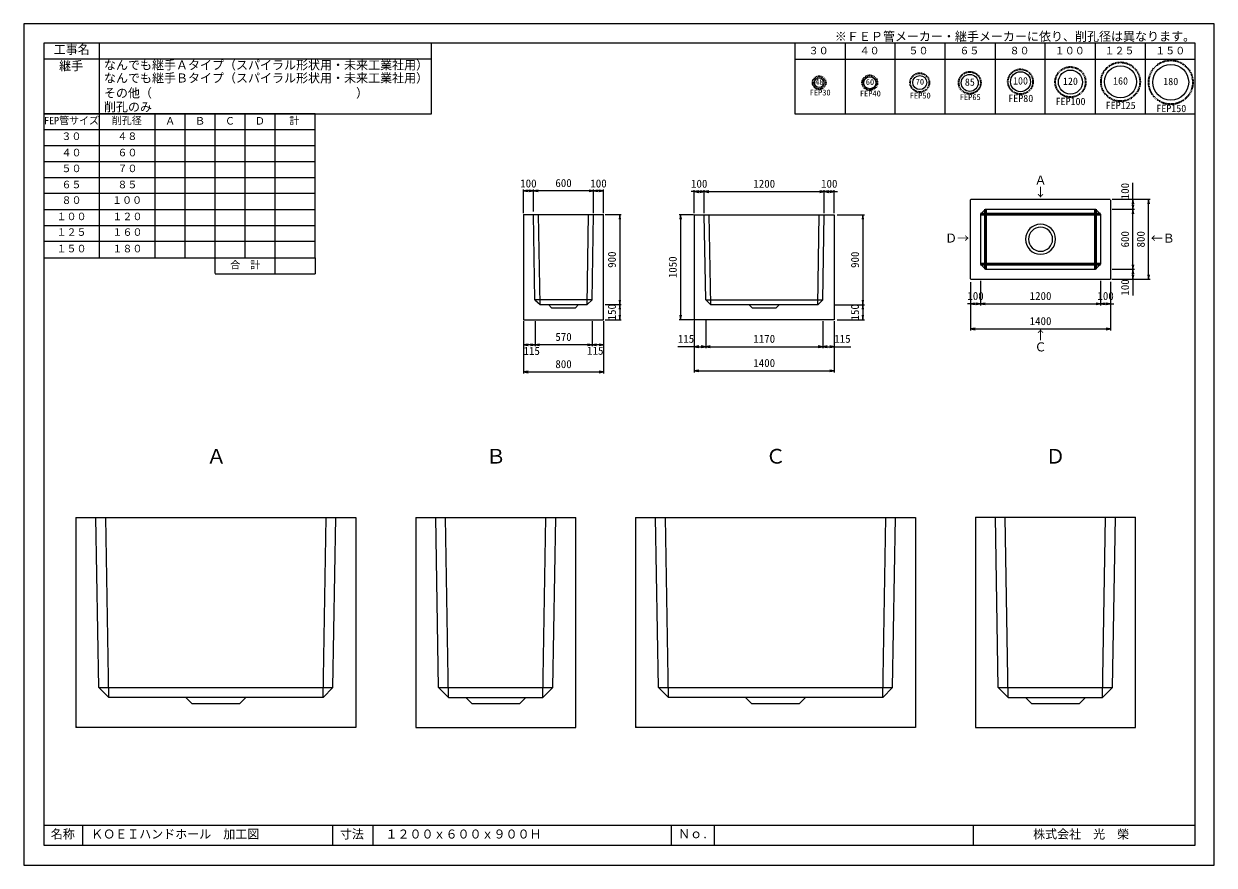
# Model space of a CAD drawing. Units: millimetres, scale not verified. Extents: x -297 to 298, y -210 to 211.
import ezdxf
from ezdxf.enums import TextEntityAlignment as Align

# ---------------------------------------------------------------- set-up
doc = ezdxf.new("R2010")
doc.units = ezdxf.units.MM
doc.linetypes.add('USER1', pattern=[12.95, 6.35, -3.175, 0.25, -3.175])
doc.layers.add('0-0', color=7, linetype='Continuous')
for name, color, linetype, lineweight in [('0-1_0', 9, 'Continuous', 25), ('0-2_dims', 7, 'Continuous', 18), ('0-3_pen3実線', 7, 'Continuous', 25), ('0-4_pen4実線', 7, 'Continuous', 25), ('0-5_pen2破線', 7, 'Continuous', 25), ('0-6_鉄筋', 7, 'Continuous', 25), ('0-7_鉄筋１', 7, 'Continuous', 50)]:
    doc.layers.add(name, color=color, linetype=linetype, lineweight=lineweight)
doc.styles.add('ＭＳ ゴシック', font='')
doc.styles.get('ＭＳ ゴシック').set_extended_font_data('MS Gothic')

# ---------------------------------------------------------------- blocks, each defined once
blk = doc.blocks.new('部分図 1')
at = {"layer": '0-1_0'}
blk.add_lwpolyline([(0.1, 0.3), (11898.1, 0.3), (11898.1, 8410.3), (0.1, 8410.3)], close=True, dxfattribs=at)
at = {"layer": '0-2_dims'}
for p, q in [((755.1, 6071.8), (755.1, 8220.2)), ((4075.2, 7511.5), (4075.2, 8220.2)), ((7709.8, 7506.5), (7709.8, 8215.2)), ((8211.8, 7506.5), (8211.8, 8215.2)), ((8710.8, 7506.5), (8710.8, 8215.2)), ((9210.8, 7506.5), (9210.8, 8215.2)), ((9710.8, 7506.5), (9710.8, 8215.2)), ((10209.8, 7506.5), (10209.8, 8215.2)), ((10710.8, 7506.5), (10710.8, 8215.2)), ((11211.8, 7506.5), (11211.8, 8215.2)), ((11708.8, 7506.5), (11708.8, 8215.2)), ((200.1, 8060.5), (4076.2, 8060.5)), ((7709.8, 8055.3), (11708.8, 8055.3)), ((200.1, 7511.5), (4076.2, 7511.5)), ((1313.17, 6071.8), (1313.17, 7512.2)), ((1313.17, 6071.8), (1313.17, 7511.8)), ((1613.17, 6071.8), (1613.17, 7511.8)), ((1912.17, 5913), (1912.17, 7511.8)), ((2211.17, 6071.8), (2211.17, 7511.8)), ((2511.17, 5911), (2511.17, 7511.8)), ((11708.8, 7506.5), (7709.8, 7506.5)), ((200.17, 7354), (2913.17, 7354)), ((200.1, 7195), (2913.1, 7195)), ((200.1, 7033.2), (2913.1, 7033.2)), ((200.1, 6875.4), (2913.1, 6875.4)), ((200.1, 6716.4), (2913.1, 6716.4)), ((4994.99, 6518), (4994.99, 6755)), ((5094.99, 6740), (4994.99, 6740)), ((5094.99, 6532.96), (5094.99, 6755)), ((5094.99, 6532.96), (5094.99, 6755)), ((5694.99, 6740), (5094.99, 6740)), ((5694.99, 6518), (5694.99, 6755)), ((5694.99, 6518), (5694.99, 6755)), ((5794.99, 6740), (5694.99, 6740)), ((5794.99, 6518), (5794.99, 6755)), ((6701, 6733), (6669.19, 6733)), ((6701, 6517), (6701, 6748)), ((6701, 6733), (6801.01, 6733)), ((6801.01, 6516.13), (6801.01, 6748)), ((6801.01, 6516.13), (6801.01, 6748)), ((6801.01, 6733), (8000.99, 6733)), ((6801.01, 6733), (6832.83, 6733)), ((8000.99, 6733), (7969.17, 6733)), ((8000.99, 6516.13), (8000.99, 6748)), ((8000.99, 6516.13), (8000.99, 6748)), ((8000.99, 6733), (8101, 6733)), ((8101, 6517), (8101, 6748)), ((8101, 6733), (8132.81, 6733)), ((200.1, 6555.4), (2913.1, 6555.4)), ((10877.88, 6656.8), (11100.88, 6656.8)), ((10877.88, 6656.8), (11257.88, 6656.8)), ((10877.88, 6556.8), (11100.88, 6556.8)), ((10877.88, 6556.8), (11100.88, 6556.8)), ((11085.88, 5956.8), (11085.88, 6556.8)), ((11242.88, 5856.8), (11242.88, 6656.8)), ((5809.99, 6503), (5971.99, 6503)), ((5956.99, 6503), (5956.99, 5603)), ((6693.07, 6502), (6550, 6502)), ((6565, 6502), (6565, 5452)), ((8131, 6502), (8401.5, 6502)), ((8386.5, 6502), (8386.5, 5602)), ((200.1, 6395.4), (2913.1, 6395.4)), ((200.1, 6236.6), (2913.1, 6236.6)), ((2913.17, 6071.8), (2913.17, 5911.1)), ((10877.88, 5956.8), (11100.88, 5956.8)), ((10877.88, 5956.8), (11100.88, 5956.8)), ((11085.88, 5857.18), (11085.88, 5956.8)), ((1912.17, 5911.1), (2913.17, 5911.1)), ((9562.88, 5841.8), (9562.88, 5595.8)), ((9562.88, 5841.8), (9562.88, 5595.8)), ((10762.88, 5841.8), (10762.88, 5595.8)), ((10762.88, 5841.8), (10762.88, 5595.8)), ((10862.88, 5832.35), (10862.88, 5595.8)), ((10862.88, 5832.35), (10862.88, 5344.8)), ((10874.79, 5857.18), (11100.88, 5857.18)), ((10889.79, 5856.8), (11257.88, 5856.8)), ((11085.88, 5857.18), (11085.88, 5693.54)), ((9462.88, 5826.8), (9462.88, 5595.8)), ((9462.88, 5826.8), (9462.88, 5344.8)), ((5809.99, 5603), (5971.99, 5603)), ((5809.99, 5603), (5971.99, 5603)), ((5956.99, 5603), (5956.99, 5609.82)), ((5956.99, 5603), (5956.99, 5453)), ((8102.75, 5602), (8401.5, 5602)), ((8116, 5602), (8401.5, 5602)), ((8386.5, 5602), (8386.5, 5608.82)), ((8386.5, 5602), (8386.5, 5452)), ((9462.88, 5610.8), (9431.06, 5610.8)), ((9462.88, 5610.8), (9562.88, 5610.8)), ((9562.88, 5610.8), (9594.7, 5610.8)), ((9562.88, 5610.8), (10762.88, 5610.8)), ((10762.88, 5610.8), (10731.06, 5610.8)), ((10762.88, 5610.8), (10862.88, 5610.8)), ((10862.88, 5610.8), (10894.7, 5610.8)), ((4994.99, 5438), (4994.99, 4915)), ((4994.99, 5438), (4994.99, 5187)), ((5109.99, 5438), (5109.99, 5187)), ((5109.99, 5438), (5109.99, 5187)), ((5679.99, 5438), (5679.99, 5187)), ((5679.99, 5438), (5679.99, 5187)), ((5794.99, 5438), (5794.99, 4915)), ((5794.99, 5438), (5794.99, 5187)), ((5809.99, 5453), (5971.99, 5453)), ((5956.99, 5453), (5956.99, 5446.18)), ((6693.07, 5452), (6550, 5452)), ((6701, 5459.07), (6708.07, 5452)), ((6701, 5444.07), (6701, 5168)), ((6701, 5429.07), (6701, 4926)), ((6816, 5444.07), (6816, 5168)), ((6816, 5422), (6816, 5168)), ((7986, 5437), (7986, 5168)), ((7986, 5437), (7986, 5168)), ((8101, 5437), (8101, 5168)), ((8101, 5422), (8101, 4926)), ((8131, 5452), (8401.5, 5452)), ((8386.5, 5452), (8386.5, 5445.18)), ((9462.88, 5359.8), (10862.88, 5359.8)), ((5109.99, 5202), (4994.99, 5202)), ((5679.99, 5202), (5109.99, 5202)), ((5794.99, 5202), (5679.99, 5202)), ((6701, 5183), (6537.36, 5183)), ((6701, 5183), (6816, 5183)), ((6816, 5183), (7986, 5183)), ((4994.99, 4930), (5794.99, 4930)), ((6701, 4941), (8101, 4941)), ((520.1, 1391.44), (534.24, 1377.3)), ((6114.2, 1391.44), (6128.34, 1377.3))]:
    blk.add_line(p, q, dxfattribs=at)
blk.add_lwpolyline([(200.17, 6071.8), (2913.17, 6071.8), (2913.17, 7511.8), (200.17, 7511.8)], close=True, dxfattribs=at)
for points in [[(11085.88, 6556.8), (11085.88, 6656.8), (11085.88, 6820.44)], [(5039.99, 6747.5), (4994.99, 6740), (5039.99, 6732.5)], [(5049.99, 6732.5), (5094.99, 6740), (5049.99, 6747.5)], [(5139.99, 6747.5), (5094.99, 6740), (5139.99, 6732.5)], [(5649.99, 6732.5), (5694.99, 6740), (5649.99, 6747.5)], [(5739.99, 6747.5), (5694.99, 6740), (5739.99, 6732.5)], [(5749.99, 6732.5), (5794.99, 6740), (5749.99, 6747.5)], [(6746, 6740.5), (6701, 6733), (6746, 6725.5)], [(6756.01, 6725.5), (6801.01, 6733), (6756.01, 6740.5)], [(6846.01, 6740.5), (6801.01, 6733), (6846.01, 6725.5)], [(7955.99, 6725.5), (8000.99, 6733), (7955.99, 6740.5)], [(8045.99, 6740.5), (8000.99, 6733), (8045.99, 6725.5)], [(8056, 6725.5), (8101, 6733), (8056, 6740.5)], [(11093.38, 6611.8), (11085.88, 6656.8), (11078.38, 6611.8)], [(11078.38, 6601.8), (11085.88, 6556.8), (11093.38, 6601.8)], [(11093.38, 6511.8), (11085.88, 6556.8), (11078.38, 6511.8)], [(11250.38, 6611.8), (11242.88, 6656.8), (11235.38, 6611.8)], [(5964.49, 6458), (5956.99, 6503), (5949.49, 6458)], [(6572.5, 6457), (6565, 6502), (6557.5, 6457)], [(8394, 6457), (8386.5, 6502), (8379, 6457)], [(11078.38, 6001.8), (11085.88, 5956.8), (11093.38, 6001.8)], [(11093.38, 5911.8), (11085.88, 5956.8), (11078.38, 5911.8)], [(11078.38, 5902.18), (11085.88, 5857.18), (11093.38, 5902.18)], [(11235.38, 5901.8), (11242.88, 5856.8), (11250.38, 5901.8)], [(5949.49, 5648), (5956.99, 5603), (5964.49, 5648)], [(5964.49, 5558), (5956.99, 5603), (5949.49, 5558)], [(8379, 5647), (8386.5, 5602), (8394, 5647)], [(8394, 5557), (8386.5, 5602), (8379, 5557)], [(9507.88, 5618.3), (9462.88, 5610.8), (9507.88, 5603.3)], [(9517.88, 5603.3), (9562.88, 5610.8), (9517.88, 5618.3)], [(9607.88, 5618.3), (9562.88, 5610.8), (9607.88, 5603.3)], [(10717.88, 5603.3), (10762.88, 5610.8), (10717.88, 5618.3)], [(10807.88, 5618.3), (10762.88, 5610.8), (10807.88, 5603.3)], [(10817.88, 5603.3), (10862.88, 5610.8), (10817.88, 5618.3)], [(5949.49, 5498), (5956.99, 5453), (5964.49, 5498)], [(6557.5, 5497), (6565, 5452), (6572.5, 5497)], [(8379, 5497), (8386.5, 5452), (8394, 5497)], [(9507.88, 5367.3), (9462.88, 5359.8), (9507.88, 5352.3)], [(10817.88, 5352.3), (10862.88, 5359.8), (10817.88, 5367.3)], [(5039.99, 5209.5), (4994.99, 5202), (5039.99, 5194.5)], [(5064.99, 5194.5), (5109.99, 5202), (5064.99, 5209.5)], [(5154.99, 5209.5), (5109.99, 5202), (5154.99, 5194.5)], [(5634.99, 5194.5), (5679.99, 5202), (5634.99, 5209.5)], [(5724.99, 5209.5), (5679.99, 5202), (5724.99, 5194.5)], [(5749.99, 5194.5), (5794.99, 5202), (5749.99, 5209.5)], [(6746, 5190.5), (6701, 5183), (6746, 5175.5)], [(6771, 5175.5), (6816, 5183), (6771, 5190.5)], [(6861, 5190.5), (6816, 5183), (6861, 5175.5)], [(7941, 5175.5), (7986, 5183), (7941, 5190.5)], [(8031, 5190.5), (7986, 5183), (8031, 5175.5)], [(7986, 5183), (8101, 5183), (8264.64, 5183)], [(8056, 5175.5), (8101, 5183), (8056, 5190.5)], [(5039.99, 4937.5), (4994.99, 4930), (5039.99, 4922.5)], [(5749.99, 4922.5), (5794.99, 4930), (5749.99, 4937.5)], [(6746, 4948.5), (6701, 4941), (6746, 4933.5)], [(8056, 4933.5), (8101, 4941), (8056, 4948.5)]]:
    blk.add_lwpolyline(points, dxfattribs=at)
at = {"layer": '0-3_pen3実線'}
for p, q in [((9462.88, 5861.8), (9462.88, 6651.8)), ((9467.88, 6656.8), (10857.88, 6656.8)), ((10162.88, 6556.8), (10712.88, 6556.8)), ((10712.88, 6556.8), (10762.88, 6506.8)), ((10862.88, 6651.8), (10862.88, 5861.8)), ((4994.99, 6503), (5794.99, 6503)), ((4994.99, 6503), (4994.99, 5453)), ((5630.41, 5603), (5645.41, 6502.75)), ((5680.82, 5652.57), (5694.99, 6503)), ((5794.99, 5453), (5794.99, 6503)), ((6701, 6502), (8101, 6502)), ((6701, 6502), (6701, 5452)), ((8101, 6502), (8101, 5452)), ((10762.88, 6506.8), (10762.88, 6006.8)), ((10162.88, 5956.8), (10712.88, 5956.8)), ((10712.88, 5956.8), (10762.88, 6006.8)), ((9467.88, 5856.8), (10857.88, 5856.8)), ((5394.99, 5653), (5680.83, 5653)), ((5394.99, 5603), (5630.41, 5603)), ((5544.99, 5603), (5514.99, 5573)), ((5680.82, 5652.57), (5630.41, 5603)), ((5394.99, 5572.93), (5514.93, 5572.93)), ((4994.99, 5453), (5794.99, 5453)), ((8101, 5452), (6701, 5452)), ((520.1, 3477.3), (3320.1, 3477.3)), ((520.1, 3477.3), (520.1, 1377.3)), ((3320.1, 3477.3), (3320.1, 1377.3)), ((3917, 3477.2), (5517, 3477.2)), ((3917, 3477.2), (3917, 1377.2)), ((5187.84, 1677.2), (5217.83, 3476.7)), ((5288.65, 1776.35), (5317, 3477.2)), ((5517, 1377.2), (5517, 3477.2)), ((6114.2, 3477.3), (8914.2, 3477.3)), ((6114.2, 3477.3), (6114.2, 1377.3)), ((8914.2, 3477.3), (8914.2, 1377.3)), ((9511.1, 3478), (11111.1, 3478)), ((9511.1, 3478), (9511.1, 1378)), ((10781.94, 1678), (10811.93, 3477.5)), ((10882.75, 1777.15), (10911.1, 3478)), ((11111.1, 1378), (11111.1, 3478)), ((4717, 1777.2), (5288.67, 1777.2)), ((4717, 1677.2), (5187.84, 1677.2)), ((5017, 1677.2), (4957, 1617.2)), ((5288.65, 1776.35), (5187.84, 1677.2)), ((10311.1, 1778), (10882.77, 1778)), ((10311.1, 1678), (10781.94, 1678)), ((10611.1, 1678), (10551.1, 1618)), ((10882.75, 1777.15), (10781.94, 1678)), ((4717, 1617.07), (4956.87, 1617.07)), ((10311.1, 1617.87), (10550.97, 1617.87)), ((3320.1, 1377.3), (520.1, 1377.3)), ((3917, 1377.2), (5517, 1377.2)), ((8914.2, 1377.3), (6114.2, 1377.3)), ((9511.1, 1378), (11111.1, 1378)), ((586.1, 400.3), (586.1, 200.3)), ((3488.1, 400.3), (3488.1, 200.3)), ((6900.1, 400.3), (6900.1, 200.3))]:
    blk.add_line(p, q, dxfattribs=at)
for centre, radius, start, end in [((9467.88, 6651.8), 5, 90, 180), ((10162.88, 6256.8), 150, 270, 90), ((10162.88, 6256.8), 120, 0, 90), ((10162.88, 6256.8), 120, 270, 0), ((9467.88, 5861.8), 5, 180, 270), ((10857.88, 5861.8), 5, 270, 0)]:
    blk.add_arc(centre, radius, start, end, dxfattribs=at)
at = {"layer": '0-4_pen4実線'}
for p, q in [((200.1, 400.3), (11709.1, 400.3)), ((3085.4, 400.3), (3085.4, 200.3)), ((6470.1, 400.3), (6470.1, 200.3)), ((9490.1, 400.3), (9490.1, 200.3))]:
    blk.add_line(p, q, dxfattribs=at)
blk.add_lwpolyline([(200.1, 200.3), (11709.1, 200.3), (11709.1, 8215.3), (200.1, 8215.3)], close=True, dxfattribs=at)
at = {"layer": '0-5_pen2破線'}
for p, q in [((9612.88, 6556.8), (9562.88, 6506.8)), ((9612.88, 6556.8), (10162.88, 6556.8)), ((5109.17, 5652.57), (5094.99, 6503)), ((5159.57, 5603), (5144.58, 6502.75)), ((6816, 5652), (6801, 6502)), ((6865.58, 5602), (6850.59, 6501.75)), ((7936.42, 5602), (7951.41, 6501.75)), ((7986, 5652), (8001, 6502)), ((9562.88, 6506.8), (9562.88, 6006.8)), ((9562.88, 6006.8), (9612.88, 5956.8)), ((9612.88, 5956.8), (10162.88, 5956.8)), ((5109.17, 5653), (5394.99, 5653)), ((5109.17, 5652.57), (5159.57, 5603)), ((5159.57, 5603), (5394.99, 5603)), ((5244.99, 5603), (5274.99, 5573)), ((6816, 5652), (6865.58, 5602)), ((6816, 5652), (7986, 5652)), ((7401, 5602), (6865.58, 5602)), ((7251, 5602), (7281, 5572)), ((7936.42, 5602), (7401, 5602)), ((7551, 5602), (7521, 5572)), ((7986, 5652), (7936.42, 5602)), ((5274.93, 5572.93), (5394.99, 5572.93)), ((7281, 5572), (7401, 5572)), ((7401, 5572), (7521, 5572)), ((750.1, 1777.3), (720.1, 3477.3)), ((849.26, 1677.3), (819.27, 3476.8)), ((2990.94, 1677.3), (3020.93, 3476.8)), ((3090.1, 1777.3), (3120.1, 3477.3)), ((4145.35, 1776.35), (4117, 3477.2)), ((4246.16, 1677.2), (4216.17, 3476.7)), ((6344.2, 1777.3), (6314.2, 3477.3)), ((6443.36, 1677.3), (6413.37, 3476.8)), ((8585.04, 1677.3), (8615.03, 3476.8)), ((8684.2, 1777.3), (8714.2, 3477.3)), ((9739.45, 1777.15), (9711.1, 3478)), ((9840.26, 1678), (9810.27, 3477.5)), ((750.1, 1777.3), (849.26, 1677.3)), ((750.1, 1777.3), (3090.1, 1777.3)), ((1920.1, 1677.3), (849.26, 1677.3)), ((1620.1, 1677.3), (1680.1, 1617.3)), ((2990.94, 1677.3), (1920.1, 1677.3)), ((2220.1, 1677.3), (2160.1, 1617.3)), ((3090.1, 1777.3), (2990.94, 1677.3)), ((4145.35, 1777.2), (4717, 1777.2)), ((4145.35, 1776.35), (4246.16, 1677.2)), ((4246.16, 1677.2), (4717, 1677.2)), ((4417, 1677.2), (4477, 1617.2)), ((6344.2, 1777.3), (6443.36, 1677.3)), ((6344.2, 1777.3), (8684.2, 1777.3)), ((7514.2, 1677.3), (6443.36, 1677.3)), ((7214.2, 1677.3), (7274.2, 1617.3)), ((8585.04, 1677.3), (7514.2, 1677.3)), ((7814.2, 1677.3), (7754.2, 1617.3)), ((8684.2, 1777.3), (8585.04, 1677.3)), ((9739.45, 1778), (10311.1, 1778)), ((9739.45, 1777.15), (9840.26, 1678)), ((9840.26, 1678), (10311.1, 1678)), ((10011.1, 1678), (10071.1, 1618)), ((1680.1, 1617.3), (1920.1, 1617.3)), ((1920.1, 1617.3), (2160.1, 1617.3)), ((4476.87, 1617.07), (4717, 1617.07)), ((7274.2, 1617.3), (7514.2, 1617.3)), ((7514.2, 1617.3), (7754.2, 1617.3)), ((10070.97, 1617.87), (10311.1, 1617.87))]:
    blk.add_line(p, q, dxfattribs=at)
for radius in [150, 120]:
    blk.add_arc((10162.88, 6256.8), radius, 90, 270, dxfattribs=at)
at = {"layer": '0-6_鉄筋', "color": 1, "linetype": 'USER1', "lineweight": 35}
for centre, radius in [((10460.9, 7827.6), 151.71), ((10961.9, 7830.6), 195), ((11463.9, 7825.6), 220.1), ((7949.9, 7821.7), 65), ((8455.9, 7821.6), 75), ((8954.9, 7822.7), 95), ((9454.7, 7820.6), 110), ((9961.9, 7831.7), 125)]:
    blk.add_circle(centre, radius, dxfattribs=at)
at = {"layer": '0-6_鉄筋', "color": 1}
for centre, radius in [((10961.9, 7830.7), 160), ((11463.9, 7825.7), 179.11), ((7949.9, 7821.7), 48), ((8455.9, 7820.7), 60), ((8954.9, 7822.7), 70), ((9454.9, 7819.7), 85), ((9961.9, 7831.7), 100), ((10460.9, 7827.7), 120)]:
    blk.add_circle(centre, radius, dxfattribs=at)
at = {"layer": '0-7_鉄筋１'}
for p, q in [((9612.68, 5956.8), (9612.68, 6556.8)), ((10712.88, 5956.8), (10712.88, 6556.8)), ((5144.99, 6463), (5145.24, 6463)), ((9562.88, 6506.8), (10762.88, 6506.8)), ((9562.88, 6006.8), (10762.88, 6006.8)), ((4217, 3397.2), (4217.5, 3397.2)), ((9811.1, 3398), (9811.6, 3398))]:
    blk.add_line(p, q, dxfattribs=at)
at = {"layer": '0-2_dims', "style": 'ＭＳ ゴシック'}
for s, height, p in [('※ＦＥＰ管メーカー・継手メーカーに依り、削孔径は異なります。', 87.98, (8106.62, 8213.13)), ('工事名', 87.98, (299.1, 8083.2)), ('３０', 73.31, (7844.8, 8083.2)), ('４０', 73.31, (8353.8, 8083.2)), ('５０', 73.31, (8842.8, 8083.2)), ('６５', 73.31, (9351.8, 8083.2)), ('８０', 73.31, (9852.8, 8083.2)), ('１００', 73.31, (10304.8, 8083.2)), ('１２５', 73.31, (10801.8, 8083.2)), ('１５０', 73.31, (11308.8, 8083.2)), ('継手', 87.98, (353.1, 7919.2)), ('なんでも継手Ａタイプ（スパイラル形状用・未来工業社用）\u3000\u3000', 87.98, (801.1, 7927.2)), ('なんでも継手Ｂタイプ（スパイラル形状用・未来工業社用）\u3000\u3000', 87.98, (801.1, 7797.2)), ('その他（\u3000\u3000\u3000\u3000\u3000\u3000\u3000\u3000\u3000\u3000\u3000\u3000\u3000\u3000\u3000\u3000\u3000）', 87.98, (801.1, 7647.2)), ('削孔のみ', 87.98, (801.1, 7508.2)), ('FEP管サイズ', 73.31, (203.17, 7384.9)), ('削孔径', 73.31, (879.17, 7384.9)), ('Ａ', 73.31, (1413.17, 7380.9)), ('Ｂ', 73.31, (1712.17, 7380.9)), ('Ｃ', 73.31, (2011.17, 7380.9)), ('Ｄ', 73.31, (2310.17, 7380.9)), ('計', 73.31, (2654.17, 7383.9)), ('３０', 73.31, (376.17, 7226.9)), ('４８', 73.31, (935.17, 7226.9)), ('４０', 73.31, (377.07, 7063.9)), ('６０', 73.31, (936.07, 7063.9)), ('５０', 73.31, (377.07, 6905.5)), ('７０', 73.31, (936.07, 6905.5)), ('６５', 73.31, (377.07, 6744.5)), ('８５', 73.31, (936.07, 6744.5)), ('100', 80.65, (4960.99, 6750)), ('600', 79.98, (5313.17, 6755)), ('100', 80.65, (5661.99, 6750)), ('100', 79.98, (6669.19, 6748)), ('1200', 79.98, (7291.91, 6748)), ('100', 79.98, (7969.17, 6748)), ('８０', 73.31, (377.17, 6588.5)), ('１００', 73.31, (882.17, 6588.5)), ('１００', 73.31, (327.07, 6425.5)), ('１２０', 73.31, (886.07, 6425.5)), ('１２５', 73.31, (327.07, 6269.1)), ('１６０', 73.31, (886.07, 6269.1)), ('１５０', 73.31, (327.07, 6104.1)), ('１８０', 73.31, (886.07, 6104.1)), ('合\u3000計', 73.31, (2063.17, 5940.9)), ('100', 79.98, (9431.06, 5625.8)), ('1200', 79.98, (10053.79, 5625.8)), ('100', 79.98, (10731.06, 5625.8)), ('1400', 79.98, (10053.79, 5374.8)), ('570', 79.98, (5313.17, 5217)), ('115', 79.98, (6537.36, 5198)), ('1170', 79.98, (7291.91, 5198)), ('115', 79.98, (8101, 5198)), ('115', 80.65, (4993.99, 5076)), ('115', 80.65, (5629.99, 5078)), ('800', 79.98, (5313.17, 4945)), ('1400', 79.98, (7291.91, 4956))]:
    blk.add_text(s, height=height, dxfattribs=at).set_placement(p, align=Align.BOTTOM_LEFT)
for s, p in [('100', (11070.88, 6656.8)), ('600', (11070.88, 6174.98)), ('800', (11227.88, 6174.98)), ('900', (5941.99, 5971.18)), ('1050', (6550, 5867.91)), ('900', (8371.5, 5970.18)), ('100', (11070.88, 5693.54)), ('150', (5941.99, 5446.18)), ('150', (8371.5, 5445.18))]:
    blk.add_text(s, height=79.98, rotation=90, dxfattribs=at).set_placement(p, align=Align.BOTTOM_LEFT)
at = {"layer": '0-3_pen3実線', "style": 'ＭＳ ゴシック'}
for s, p in [('名称', (270.1, 240.3)), ('ＫＯＥＩハンドホール\u3000加工図', (673.1, 240.3)), ('寸法', (3159.3, 240.3)), ('Ｎｏ.', (6539.8, 243.63)), ('株式会社\u3000光\u3000榮', (10088.1, 240.3)), ('１２００ｘ６００ｘ９００Ｈ', (3615.1, 240.3))]:
    blk.add_text(s, height=87.98, dxfattribs=at).set_placement(p, align=Align.BOTTOM_LEFT)
at = {"layer": '0-6_鉄筋', "style": 'ＭＳ ゴシック'}
for s, height, p in [('48', 58.65, (7909.7, 7782.6)), ('60', 58.65, (8415.7, 7781.6)), ('70', 58.65, (8914.7, 7783.6)), ('85', 73.31, (9405.7, 7769.4)), ('100', 73.31, (9887.2, 7781.6)), ('120', 73.31, (10386.2, 7777.6)), ('160', 73.31, (10887.2, 7780.6)), ('180', 73.31, (11389.2, 7775.6)), ('FEP30', 58.65, (7854.9, 7676.7)), ('FEP40', 58.65, (8356.7, 7666.5)), ('FEP50', 58.65, (8855.1, 7646.3)), ('FEP65', 58.65, (9355.3, 7630.6)), ('FEP80', 73.31, (9840.3, 7606.5)), ('FEP100', 73.31, (10312.7, 7575.8)), ('FEP125', 73.31, (10813.7, 7536.2)), ('FEP150', 73.31, (11319.7, 7505.8)), ('Ａ', 87.98, (10102.79, 6776.75)), ('↓', 87.98, (10102.79, 6656.75)), ('Ｄ→', 87.98, (9208.69, 6197.07)), ('←Ｂ', 87.98, (11263.69, 6196.27)), ('↑', 87.98, (10102.46, 5229.35)), ('Ｃ', 87.98, (10102.46, 5109.35)), ('Ａ', 146.6, (1824.97, 3970.23)), ('Ｂ', 146.6, (4618.97, 3970.23)), ('Ｃ', 146.6, (7414.97, 3970.23)), ('Ｄ', 146.6, (10210.97, 3970.23))]:
    blk.add_text(s, height=height, dxfattribs=at).set_placement(p, align=Align.BOTTOM_LEFT)

msp = doc.modelspace()

# ---------------------------------------------------------------- block references
at = {"layer": '0-0', "xscale": 0.05, "yscale": 0.05}
msp.add_blockref('部分図 1', (-297, -210), dxfattribs=at)

doc.saveas('drawing.dxf')
